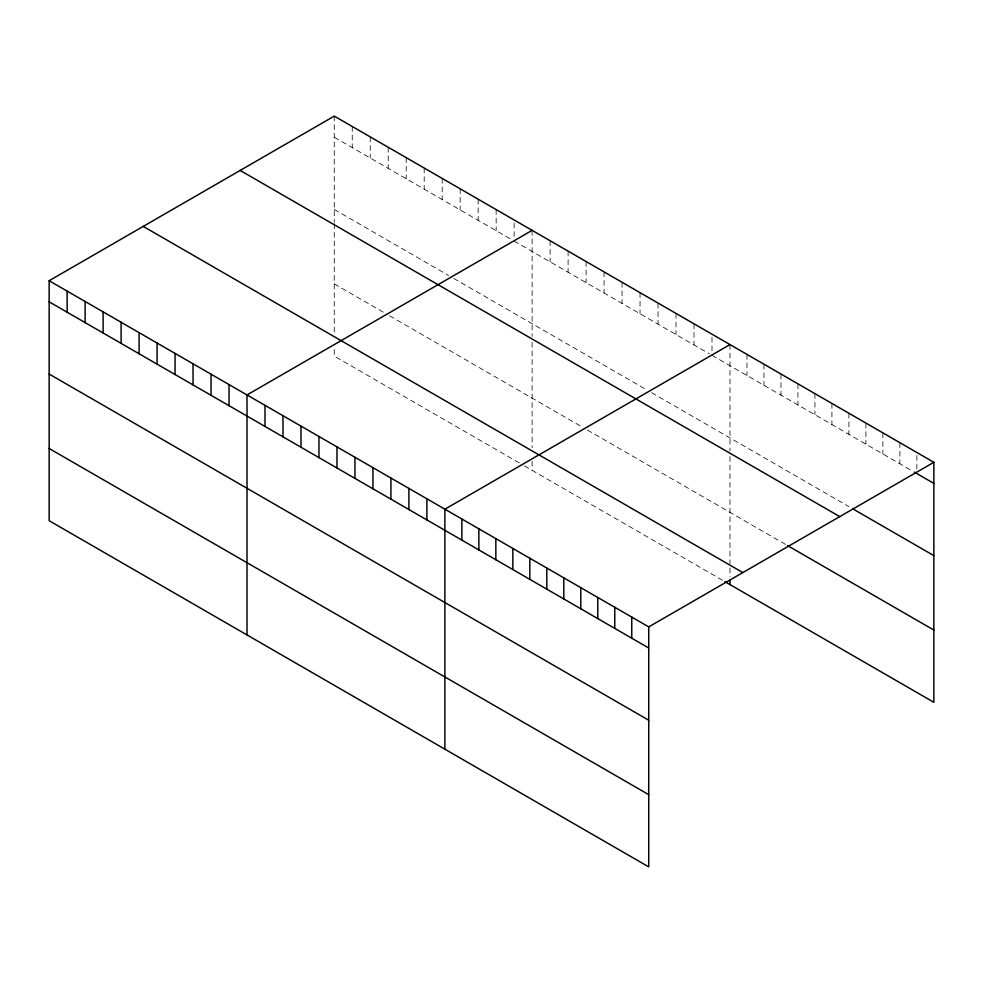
<?xml version="1.0" encoding="UTF-8"?>
<svg xmlns="http://www.w3.org/2000/svg" width="983" height="983" viewBox="0 0 983 983"><rect width="100%" height="100%" fill="white"/><g stroke="black" fill="none" stroke-linecap="round" stroke-linejoin="round"><path stroke-width="0.74" stroke-dasharray="4.92 3.69" d="M334.257 137.227L511.565 239.594M514.134 241.081L709.431 353.831M711.999 355.318L912.937 471.324M334.257 209.453L448.604 275.473M453.741 278.447L646.47 389.71M651.606 392.684L848.907 506.589M334.257 283.878L384.365 312.803M389.501 315.776L582.231 427.04M587.367 430.013L786.179 544.791M519.27 462.919L334.257 356.104L334.257 347.073M524.406 465.893L723.562 580.867M916.856 455.498L916.856 469.063M899.875 442.669L899.875 463.779M882.881 432.864L882.881 453.974M865.9 423.059L865.9 444.169M848.907 413.253L848.907 434.363M831.913 403.448L831.913 424.545M814.932 393.63L814.932 414.74M797.938 383.825L797.938 404.935M780.957 374.019L780.957 395.129M763.963 364.214L763.963 385.324M746.982 354.396L746.982 375.506M729.988 344.591L729.988 450.816M729.988 456.53L729.988 563.517M729.988 568.027L729.988 577.058M711.999 337.218L711.999 352.295M694.01 323.825L694.01 344.935M676.021 313.442L676.021 334.539M658.032 303.047L658.032 324.157M640.044 292.664L640.044 313.774M622.055 282.281L622.055 303.391M604.066 271.898L604.066 293.008M586.089 261.515L586.089 282.625M568.1 251.132L568.1 272.23M550.111 240.737L550.111 261.847M532.122 230.354L532.122 336.579M532.122 342.293L532.122 447.769M532.122 461.31L532.122 470.341M514.134 222.981L514.134 238.058M496.145 209.588L496.145 230.698M478.156 199.205L478.156 220.303M460.167 188.81L460.167 209.92M442.178 178.427L442.178 199.537M424.189 168.044L424.189 189.154M406.2 157.661L406.2 178.771M388.211 147.278L388.211 168.388M370.235 136.883L370.235 157.993M352.246 126.5L352.246 147.61M334.257 116.117L334.257 222.342M334.257 223.768L334.257 333.532"/><path stroke-width="1.47" d="M49.15 280.72L648.743 626.896L648.743 866.883L49.15 520.707L49.15 280.72L334.257 116.117L933.85 462.293L933.85 702.28L724.852 581.617M532.122 230.354L247.016 394.957L247.016 634.944M729.988 344.591L444.881 509.194L444.881 749.181M648.743 626.896L933.85 462.293M914.251 472.086L933.85 483.403M852.826 508.85L933.85 555.628M240.171 170.44L839.765 516.616M787.481 545.553L933.85 630.054M143.235 226.397L742.829 572.573M49.15 301.83L648.743 648.006M49.15 374.056L648.743 720.232M49.15 448.481L648.743 794.657M729.988 580.068L729.988 584.578M631.762 617.091L631.762 638.2M614.768 607.273L614.768 628.383M597.787 597.467L597.787 618.577M580.793 587.662L580.793 608.772M563.8 577.857L563.8 598.966M546.818 568.051L546.818 589.149M529.825 558.233L529.825 579.343M512.843 548.428L512.843 569.538M495.85 538.623L495.85 559.732M478.856 528.817L478.856 549.915M461.875 518.999L461.875 540.109M426.892 498.811L426.892 519.921M408.903 488.428L408.903 509.538M390.915 478.045L390.915 499.143M372.938 467.65L372.938 488.76M354.949 457.267L354.949 478.377M336.96 446.884L336.96 467.994M318.971 436.501L318.971 457.611M300.982 426.118L300.982 447.228M282.993 415.723L282.993 436.833M265.005 405.34L265.005 426.45M229.027 384.574L229.027 405.684M211.038 374.191L211.038 395.301M193.049 363.808L193.049 384.906M175.06 353.413L175.06 374.523M157.083 343.03L157.083 364.14M139.095 332.647L139.095 353.757M121.106 322.264L121.106 343.374M103.117 311.881L103.117 332.979M85.128 301.486L85.128 322.596M67.139 291.103L67.139 312.213"/></g></svg>
